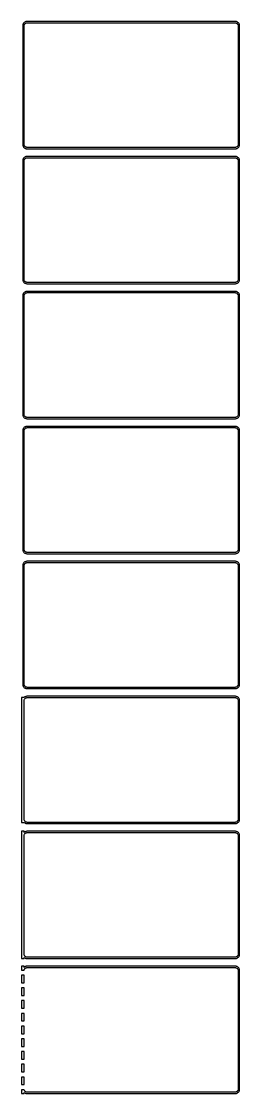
# Model space of a CAD drawing. Header units: metres. Extents: x -129 to 128, y 2310 to 4686.
# Drawn here: x -129 to 128, y 3423 to 4686 of the extents above; entities that cross this region are included whole.
import ezdxf

# ---------------------------------------------------------------- set-up
doc = ezdxf.new("R2010")
doc.units = ezdxf.units.M

msp = doc.modelspace()

# ---------------------------------------------------------------- linework, layer by layer
for p, q in [((-124.045, 4685.76), (-124.629, 4685.52)), ((-123.437, 4685.91), (-124.045, 4685.76)), ((-122.814, 4685.99), (-123.437, 4685.91)), ((122.814, 4685.99), (-122.814, 4685.99)), ((123.437, 4685.91), (122.814, 4685.99)), ((124.045, 4685.76), (123.437, 4685.91)), ((124.629, 4685.52), (124.045, 4685.76)), ((-127.461, 4681.63), (-127.5, 4681)), ((-127.5, 4681), (-127.5, 4541)), ((-127.343, 4682.24), (-127.461, 4681.63)), ((-127.149, 4682.84), (-127.343, 4682.24)), ((-126.882, 4683.41), (-127.149, 4682.84)), ((-126.545, 4683.94), (-126.882, 4683.41)), ((-126.145, 4684.42), (-126.545, 4683.94)), ((-125.687, 4684.85), (-126.145, 4684.42)), ((-126, 4680.5), (-125.968, 4681)), ((-126, 4541.5), (-126, 4680.5)), ((-125.968, 4681), (-125.874, 4681.49)), ((-125.874, 4681.49), (-125.719, 4681.97)), ((-125.719, 4681.97), (-125.505, 4682.43)), ((-125.179, 4685.22), (-125.687, 4684.85)), ((-125.505, 4682.43), (-125.236, 4682.85)), ((-125.236, 4682.85), (-124.916, 4683.24)), ((-124.629, 4685.52), (-125.179, 4685.22)), ((-124.916, 4683.24), (-124.55, 4683.58)), ((-124.55, 4683.58), (-124.143, 4683.88)), ((-124.143, 4683.88), (-123.703, 4684.12)), ((-123.703, 4684.12), (-123.236, 4684.3)), ((-123.236, 4684.3), (-122.75, 4684.43)), ((-122.75, 4684.43), (-122.251, 4684.49)), ((-122.251, 4684.49), (122.251, 4684.49)), ((122.251, 4684.49), (122.75, 4684.43)), ((122.75, 4684.43), (123.236, 4684.3)), ((123.236, 4684.3), (123.703, 4684.12)), ((123.703, 4684.12), (124.143, 4683.88)), ((124.143, 4683.88), (124.55, 4683.58)), ((124.55, 4683.58), (124.916, 4683.24)), ((125.179, 4685.22), (124.629, 4685.52)), ((124.916, 4683.24), (125.236, 4682.85)), ((125.687, 4684.85), (125.179, 4685.22)), ((125.236, 4682.85), (125.505, 4682.43)), ((125.505, 4682.43), (125.719, 4681.97)), ((126.145, 4684.42), (125.687, 4684.85)), ((125.719, 4681.97), (125.874, 4681.49)), ((125.874, 4681.49), (125.968, 4681)), ((125.968, 4681), (126, 4680.5)), ((126, 4680.5), (126, 4541.5)), ((126.545, 4683.94), (126.145, 4684.42)), ((126.882, 4683.41), (126.545, 4683.94)), ((127.149, 4682.84), (126.882, 4683.41)), ((127.343, 4682.24), (127.149, 4682.84)), ((127.461, 4681.63), (127.343, 4682.24)), ((127.5, 4681), (127.461, 4681.63)), ((127.5, 4541), (127.5, 4681)), ((-127.5, 4541), (-127.461, 4540.37)), ((-127.461, 4540.37), (-127.343, 4539.76)), ((-127.343, 4539.76), (-127.149, 4539.16)), ((-127.149, 4539.16), (-126.882, 4538.59)), ((-126.882, 4538.59), (-126.545, 4538.06)), ((-126.545, 4538.06), (-126.145, 4537.58)), ((-126.145, 4537.58), (-125.687, 4537.15)), ((-125.968, 4541), (-126, 4541.5)), ((-125.874, 4540.51), (-125.968, 4541)), ((-125.719, 4540.03), (-125.874, 4540.51)), ((-125.505, 4539.57), (-125.719, 4540.03)), ((-125.687, 4537.15), (-125.179, 4536.78)), ((-125.236, 4539.15), (-125.505, 4539.57)), ((-124.916, 4538.76), (-125.236, 4539.15)), ((-125.179, 4536.78), (-124.629, 4536.48)), ((-124.55, 4538.42), (-124.916, 4538.76)), ((-124.629, 4536.48), (-124.045, 4536.24)), ((-124.143, 4538.12), (-124.55, 4538.42)), ((-123.703, 4537.88), (-124.143, 4538.12)), ((-124.045, 4536.24), (-123.437, 4536.09)), ((-123.236, 4537.7), (-123.703, 4537.88)), ((-123.437, 4536.09), (-122.814, 4536.01)), ((-122.75, 4537.57), (-123.236, 4537.7)), ((-122.814, 4536.01), (122.814, 4536.01)), ((-122.251, 4537.51), (-122.75, 4537.57)), ((122.251, 4537.51), (-122.251, 4537.51)), ((122.75, 4537.57), (122.251, 4537.51)), ((123.236, 4537.7), (122.75, 4537.57)), ((122.814, 4536.01), (123.437, 4536.09)), ((123.703, 4537.88), (123.236, 4537.7)), ((123.437, 4536.09), (124.045, 4536.24)), ((124.143, 4538.12), (123.703, 4537.88)), ((124.045, 4536.24), (124.629, 4536.48)), ((124.55, 4538.42), (124.143, 4538.12)), ((124.916, 4538.76), (124.55, 4538.42)), ((124.629, 4536.48), (125.179, 4536.78)), ((125.236, 4539.15), (124.916, 4538.76)), ((125.179, 4536.78), (125.687, 4537.15)), ((125.505, 4539.57), (125.236, 4539.15)), ((125.719, 4540.03), (125.505, 4539.57)), ((125.687, 4537.15), (126.145, 4537.58)), ((125.874, 4540.51), (125.719, 4540.03)), ((125.968, 4541), (125.874, 4540.51)), ((126, 4541.5), (125.968, 4541)), ((126.145, 4537.58), (126.545, 4538.06)), ((126.545, 4538.06), (126.882, 4538.59)), ((126.882, 4538.59), (127.149, 4539.16)), ((127.149, 4539.16), (127.343, 4539.76)), ((127.343, 4539.76), (127.461, 4540.37)), ((127.461, 4540.37), (127.5, 4541)), ((-127.461, 4522.63), (-127.5, 4522)), ((-127.5, 4522), (-127.5, 4382)), ((-127.343, 4523.24), (-127.461, 4522.63)), ((-127.149, 4523.84), (-127.343, 4523.24)), ((-126.882, 4524.41), (-127.149, 4523.84)), ((-126.545, 4524.94), (-126.882, 4524.41)), ((-126.145, 4525.42), (-126.545, 4524.94)), ((-125.687, 4525.85), (-126.145, 4525.42)), ((-126, 4521.5), (-125.968, 4522)), ((-126, 4382.5), (-126, 4521.5)), ((-125.968, 4522), (-125.874, 4522.49)), ((-125.874, 4522.49), (-125.719, 4522.97)), ((-125.719, 4522.97), (-125.505, 4523.43)), ((-125.179, 4526.22), (-125.687, 4525.85)), ((-125.505, 4523.43), (-125.236, 4523.85)), ((-125.236, 4523.85), (-124.916, 4524.24)), ((-124.629, 4526.52), (-125.179, 4526.22)), ((-124.916, 4524.24), (-124.55, 4524.58)), ((-124.045, 4526.76), (-124.629, 4526.52)), ((-124.55, 4524.58), (-124.143, 4524.88)), ((-124.143, 4524.88), (-123.703, 4525.12)), ((-123.437, 4526.91), (-124.045, 4526.76)), ((-123.703, 4525.12), (-123.236, 4525.3)), ((-122.814, 4526.99), (-123.437, 4526.91)), ((-123.236, 4525.3), (-122.75, 4525.43)), ((122.814, 4526.99), (-122.814, 4526.99)), ((-122.75, 4525.43), (-122.251, 4525.49)), ((-122.251, 4525.49), (122.251, 4525.49)), ((122.251, 4525.49), (122.75, 4525.43)), ((122.75, 4525.43), (123.236, 4525.3)), ((123.437, 4526.91), (122.814, 4526.99)), ((123.236, 4525.3), (123.703, 4525.12)), ((124.045, 4526.76), (123.437, 4526.91)), ((123.703, 4525.12), (124.143, 4524.88)), ((124.629, 4526.52), (124.045, 4526.76)), ((124.143, 4524.88), (124.55, 4524.58)), ((124.55, 4524.58), (124.916, 4524.24)), ((125.179, 4526.22), (124.629, 4526.52)), ((124.916, 4524.24), (125.236, 4523.85)), ((125.687, 4525.85), (125.179, 4526.22)), ((125.236, 4523.85), (125.505, 4523.43)), ((125.505, 4523.43), (125.719, 4522.97)), ((126.145, 4525.42), (125.687, 4525.85)), ((125.719, 4522.97), (125.874, 4522.49)), ((125.874, 4522.49), (125.968, 4522)), ((125.968, 4522), (126, 4521.5)), ((126, 4521.5), (126, 4382.5)), ((126.545, 4524.94), (126.145, 4525.42)), ((126.882, 4524.41), (126.545, 4524.94)), ((127.149, 4523.84), (126.882, 4524.41)), ((127.343, 4523.24), (127.149, 4523.84)), ((127.461, 4522.63), (127.343, 4523.24)), ((127.5, 4522), (127.461, 4522.63)), ((127.5, 4382), (127.5, 4522)), ((-127.5, 4382), (-127.461, 4381.37)), ((-127.461, 4381.37), (-127.343, 4380.76)), ((-127.343, 4380.76), (-127.149, 4380.16)), ((-127.149, 4380.16), (-126.882, 4379.59)), ((-126.882, 4379.59), (-126.545, 4379.06)), ((-126.545, 4379.06), (-126.145, 4378.58)), ((-126.145, 4378.58), (-125.687, 4378.15)), ((-125.968, 4382), (-126, 4382.5)), ((-125.874, 4381.51), (-125.968, 4382)), ((-125.719, 4381.03), (-125.874, 4381.51)), ((-125.505, 4380.57), (-125.719, 4381.03)), ((-125.687, 4378.15), (-125.179, 4377.78)), ((-125.236, 4380.15), (-125.505, 4380.57)), ((-124.916, 4379.76), (-125.236, 4380.15)), ((-125.179, 4377.78), (-124.629, 4377.48)), ((-124.55, 4379.42), (-124.916, 4379.76)), ((-124.629, 4377.48), (-124.045, 4377.24)), ((-124.143, 4379.12), (-124.55, 4379.42)), ((-123.703, 4378.88), (-124.143, 4379.12)), ((-124.045, 4377.24), (-123.437, 4377.09)), ((-123.236, 4378.7), (-123.703, 4378.88)), ((-123.437, 4377.09), (-122.814, 4377.01)), ((-122.75, 4378.57), (-123.236, 4378.7)), ((-122.814, 4377.01), (122.814, 4377.01)), ((-122.251, 4378.51), (-122.75, 4378.57)), ((122.251, 4378.51), (-122.251, 4378.51)), ((122.75, 4378.57), (122.251, 4378.51)), ((123.236, 4378.7), (122.75, 4378.57)), ((122.814, 4377.01), (123.437, 4377.09)), ((123.703, 4378.88), (123.236, 4378.7)), ((123.437, 4377.09), (124.045, 4377.24)), ((124.143, 4379.12), (123.703, 4378.88)), ((124.045, 4377.24), (124.629, 4377.48)), ((124.55, 4379.42), (124.143, 4379.12)), ((124.916, 4379.76), (124.55, 4379.42)), ((124.629, 4377.48), (125.179, 4377.78)), ((125.236, 4380.15), (124.916, 4379.76)), ((125.179, 4377.78), (125.687, 4378.15)), ((125.505, 4380.57), (125.236, 4380.15)), ((125.719, 4381.03), (125.505, 4380.57)), ((125.687, 4378.15), (126.145, 4378.58)), ((125.874, 4381.51), (125.719, 4381.03)), ((125.968, 4382), (125.874, 4381.51)), ((126, 4382.5), (125.968, 4382)), ((126.145, 4378.58), (126.545, 4379.06)), ((126.545, 4379.06), (126.882, 4379.59)), ((126.882, 4379.59), (127.149, 4380.16)), ((127.149, 4380.16), (127.343, 4380.76)), ((127.343, 4380.76), (127.461, 4381.37)), ((127.461, 4381.37), (127.5, 4382)), ((-127.461, 4363.63), (-127.5, 4363)), ((-127.5, 4363), (-127.5, 4223)), ((-127.343, 4364.24), (-127.461, 4363.63)), ((-127.149, 4364.84), (-127.343, 4364.24)), ((-126.882, 4365.41), (-127.149, 4364.84)), ((-126.545, 4365.94), (-126.882, 4365.41)), ((-126.145, 4366.42), (-126.545, 4365.94)), ((-125.687, 4366.85), (-126.145, 4366.42)), ((-126, 4362.5), (-125.968, 4363)), ((-126, 4223.5), (-126, 4362.5)), ((-125.968, 4363), (-125.874, 4363.49)), ((-125.874, 4363.49), (-125.719, 4363.97)), ((-125.719, 4363.97), (-125.505, 4364.43)), ((-125.179, 4367.22), (-125.687, 4366.85)), ((-125.505, 4364.43), (-125.236, 4364.85)), ((-125.236, 4364.85), (-124.916, 4365.24)), ((-124.629, 4367.52), (-125.179, 4367.22)), ((-124.916, 4365.24), (-124.55, 4365.58)), ((-124.045, 4367.76), (-124.629, 4367.52)), ((-124.55, 4365.58), (-124.143, 4365.88)), ((-124.143, 4365.88), (-123.703, 4366.12)), ((-123.437, 4367.91), (-124.045, 4367.76)), ((-123.703, 4366.12), (-123.236, 4366.3)), ((-122.814, 4367.99), (-123.437, 4367.91)), ((-123.236, 4366.3), (-122.75, 4366.43)), ((122.814, 4367.99), (-122.814, 4367.99)), ((-122.75, 4366.43), (-122.251, 4366.49)), ((-122.251, 4366.49), (122.251, 4366.49)), ((122.251, 4366.49), (122.75, 4366.43)), ((122.75, 4366.43), (123.236, 4366.3)), ((123.437, 4367.91), (122.814, 4367.99)), ((123.236, 4366.3), (123.703, 4366.12)), ((124.045, 4367.76), (123.437, 4367.91)), ((123.703, 4366.12), (124.143, 4365.88)), ((124.629, 4367.52), (124.045, 4367.76)), ((124.143, 4365.88), (124.55, 4365.58)), ((124.55, 4365.58), (124.916, 4365.24)), ((125.179, 4367.22), (124.629, 4367.52)), ((124.916, 4365.24), (125.236, 4364.85)), ((125.687, 4366.85), (125.179, 4367.22)), ((125.236, 4364.85), (125.505, 4364.43)), ((125.505, 4364.43), (125.719, 4363.97)), ((126.145, 4366.42), (125.687, 4366.85)), ((125.719, 4363.97), (125.874, 4363.49)), ((125.874, 4363.49), (125.968, 4363)), ((125.968, 4363), (126, 4362.5)), ((126, 4362.5), (126, 4223.5)), ((126.545, 4365.94), (126.145, 4366.42)), ((126.882, 4365.41), (126.545, 4365.94)), ((127.149, 4364.84), (126.882, 4365.41)), ((127.343, 4364.24), (127.149, 4364.84)), ((127.461, 4363.63), (127.343, 4364.24)), ((127.5, 4363), (127.461, 4363.63)), ((127.5, 4223), (127.5, 4363)), ((-127.5, 4223), (-127.461, 4222.37)), ((-127.461, 4222.37), (-127.343, 4221.76)), ((-127.343, 4221.76), (-127.149, 4221.16)), ((-127.149, 4221.16), (-126.882, 4220.59)), ((-126.882, 4220.59), (-126.545, 4220.06)), ((-126.545, 4220.06), (-126.145, 4219.58)), ((-126.145, 4219.58), (-125.687, 4219.15)), ((-125.968, 4223), (-126, 4223.5)), ((-125.874, 4222.51), (-125.968, 4223)), ((-125.719, 4222.03), (-125.874, 4222.51)), ((-125.505, 4221.57), (-125.719, 4222.03)), ((-125.687, 4219.15), (-125.179, 4218.78)), ((-125.236, 4221.15), (-125.505, 4221.57)), ((-124.916, 4220.76), (-125.236, 4221.15)), ((-125.179, 4218.78), (-124.629, 4218.48)), ((-124.55, 4220.42), (-124.916, 4220.76)), ((-124.629, 4218.48), (-124.045, 4218.24)), ((-124.143, 4220.12), (-124.55, 4220.42)), ((-123.703, 4219.88), (-124.143, 4220.12)), ((-123.236, 4219.7), (-123.703, 4219.88)), ((-122.75, 4219.57), (-123.236, 4219.7)), ((-122.251, 4219.51), (-122.75, 4219.57)), ((122.251, 4219.51), (-122.251, 4219.51)), ((122.75, 4219.57), (122.251, 4219.51)), ((123.236, 4219.7), (122.75, 4219.57)), ((123.703, 4219.88), (123.236, 4219.7)), ((124.143, 4220.12), (123.703, 4219.88)), ((124.045, 4218.24), (124.629, 4218.48)), ((124.55, 4220.42), (124.143, 4220.12)), ((124.916, 4220.76), (124.55, 4220.42)), ((124.629, 4218.48), (125.179, 4218.78)), ((125.236, 4221.15), (124.916, 4220.76)), ((125.179, 4218.78), (125.687, 4219.15)), ((125.505, 4221.57), (125.236, 4221.15)), ((125.719, 4222.03), (125.505, 4221.57)), ((125.687, 4219.15), (126.145, 4219.58)), ((125.874, 4222.51), (125.719, 4222.03)), ((125.968, 4223), (125.874, 4222.51)), ((126, 4223.5), (125.968, 4223)), ((126.145, 4219.58), (126.545, 4220.06)), ((126.545, 4220.06), (126.882, 4220.59)), ((126.882, 4220.59), (127.149, 4221.16)), ((127.149, 4221.16), (127.343, 4221.76)), ((127.343, 4221.76), (127.461, 4222.37)), ((127.461, 4222.37), (127.5, 4223)), ((-127.149, 4205.84), (-127.343, 4205.24)), ((-126.882, 4206.41), (-127.149, 4205.84)), ((-126.545, 4206.94), (-126.882, 4206.41)), ((-126.145, 4207.42), (-126.545, 4206.94)), ((-125.687, 4207.85), (-126.145, 4207.42)), ((-125.179, 4208.22), (-125.687, 4207.85)), ((-125.505, 4205.43), (-125.236, 4205.85)), ((-125.236, 4205.85), (-124.916, 4206.24)), ((-124.629, 4208.52), (-125.179, 4208.22)), ((-124.916, 4206.24), (-124.55, 4206.58)), ((-124.045, 4208.76), (-124.629, 4208.52)), ((-124.55, 4206.58), (-124.143, 4206.88)), ((-124.143, 4206.88), (-123.703, 4207.12)), ((-124.045, 4218.24), (-123.437, 4218.09)), ((-123.437, 4208.91), (-124.045, 4208.76)), ((-123.703, 4207.12), (-123.236, 4207.3)), ((-123.437, 4218.09), (-122.814, 4218.01)), ((-122.814, 4208.99), (-123.437, 4208.91)), ((-123.236, 4207.3), (-122.75, 4207.43)), ((-122.814, 4218.01), (122.814, 4218.01)), ((122.814, 4208.99), (-122.814, 4208.99)), ((-122.75, 4207.43), (-122.251, 4207.49)), ((-122.251, 4207.49), (122.251, 4207.49)), ((122.251, 4207.49), (122.75, 4207.43)), ((122.75, 4207.43), (123.236, 4207.3)), ((122.814, 4218.01), (123.437, 4218.09)), ((123.437, 4208.91), (122.814, 4208.99)), ((123.236, 4207.3), (123.703, 4207.12)), ((123.437, 4218.09), (124.045, 4218.24)), ((124.045, 4208.76), (123.437, 4208.91)), ((123.703, 4207.12), (124.143, 4206.88)), ((124.629, 4208.52), (124.045, 4208.76)), ((124.143, 4206.88), (124.55, 4206.58)), ((124.55, 4206.58), (124.916, 4206.24)), ((125.179, 4208.22), (124.629, 4208.52)), ((124.916, 4206.24), (125.236, 4205.85)), ((125.687, 4207.85), (125.179, 4208.22)), ((125.236, 4205.85), (125.505, 4205.43)), ((126.145, 4207.42), (125.687, 4207.85)), ((126.545, 4206.94), (126.145, 4207.42)), ((126.882, 4206.41), (126.545, 4206.94)), ((127.149, 4205.84), (126.882, 4206.41)), ((127.343, 4205.24), (127.149, 4205.84)), ((-127.461, 4204.63), (-127.5, 4204)), ((-127.5, 4204), (-127.5, 4064)), ((-127.343, 4205.24), (-127.461, 4204.63)), ((-126, 4203.5), (-125.968, 4204)), ((-126, 4064.5), (-126, 4203.5)), ((-125.968, 4204), (-125.874, 4204.49)), ((-125.874, 4204.49), (-125.719, 4204.97)), ((-125.719, 4204.97), (-125.505, 4205.43)), ((125.505, 4205.43), (125.719, 4204.97)), ((125.719, 4204.97), (125.874, 4204.49)), ((125.874, 4204.49), (125.968, 4204)), ((125.968, 4204), (126, 4203.5)), ((126, 4203.5), (126, 4064.5)), ((127.461, 4204.63), (127.343, 4205.24)), ((127.5, 4204), (127.461, 4204.63)), ((127.5, 4064), (127.5, 4204)), ((-127.5, 4064), (-127.461, 4063.37)), ((-127.461, 4063.37), (-127.343, 4062.76)), ((-127.343, 4062.76), (-127.149, 4062.16)), ((-127.149, 4062.16), (-126.882, 4061.59)), ((-126.882, 4061.59), (-126.545, 4061.06)), ((-126.545, 4061.06), (-126.145, 4060.58)), ((-126.145, 4060.58), (-125.687, 4060.15)), ((-125.968, 4064), (-126, 4064.5)), ((-125.874, 4063.51), (-125.968, 4064)), ((-125.719, 4063.03), (-125.874, 4063.51)), ((-125.505, 4062.57), (-125.719, 4063.03)), ((-125.687, 4060.15), (-125.179, 4059.78)), ((-125.236, 4062.15), (-125.505, 4062.57)), ((-124.916, 4061.76), (-125.236, 4062.15)), ((-125.179, 4059.78), (-124.629, 4059.48)), ((-124.55, 4061.42), (-124.916, 4061.76)), ((-124.629, 4059.48), (-124.045, 4059.24)), ((-124.143, 4061.12), (-124.55, 4061.42)), ((-123.703, 4060.88), (-124.143, 4061.12)), ((-124.045, 4059.24), (-123.437, 4059.09)), ((-123.236, 4060.7), (-123.703, 4060.88)), ((-123.437, 4059.09), (-122.814, 4059.01)), ((-122.75, 4060.57), (-123.236, 4060.7)), ((-122.814, 4059.01), (122.814, 4059.01)), ((-122.251, 4060.51), (-122.75, 4060.57)), ((122.251, 4060.51), (-122.251, 4060.51)), ((122.75, 4060.57), (122.251, 4060.51)), ((123.236, 4060.7), (122.75, 4060.57)), ((122.814, 4059.01), (123.437, 4059.09)), ((123.703, 4060.88), (123.236, 4060.7)), ((123.437, 4059.09), (124.045, 4059.24)), ((124.143, 4061.12), (123.703, 4060.88)), ((124.045, 4059.24), (124.629, 4059.48)), ((124.55, 4061.42), (124.143, 4061.12)), ((124.916, 4061.76), (124.55, 4061.42)), ((124.629, 4059.48), (125.179, 4059.78)), ((125.236, 4062.15), (124.916, 4061.76)), ((125.179, 4059.78), (125.687, 4060.15)), ((125.505, 4062.57), (125.236, 4062.15)), ((125.719, 4063.03), (125.505, 4062.57)), ((125.687, 4060.15), (126.145, 4060.58)), ((125.874, 4063.51), (125.719, 4063.03)), ((125.968, 4064), (125.874, 4063.51)), ((126, 4064.5), (125.968, 4064)), ((126.145, 4060.58), (126.545, 4061.06)), ((126.545, 4061.06), (126.882, 4061.59)), ((126.882, 4061.59), (127.149, 4062.16)), ((127.149, 4062.16), (127.343, 4062.76)), ((127.343, 4062.76), (127.461, 4063.37)), ((127.461, 4063.37), (127.5, 4064)), ((-127.461, 4045.63), (-127.5, 4045)), ((-127.5, 4045), (-127.5, 3905)), ((-127.343, 4046.24), (-127.461, 4045.63)), ((-127.149, 4046.84), (-127.343, 4046.24)), ((-126.882, 4047.41), (-127.149, 4046.84)), ((-126.545, 4047.94), (-126.882, 4047.41)), ((-126.145, 4048.42), (-126.545, 4047.94)), ((-125.687, 4048.85), (-126.145, 4048.42)), ((-126, 4044.5), (-125.968, 4045)), ((-126, 3905.5), (-126, 4044.5)), ((-125.968, 4045), (-125.874, 4045.49)), ((-125.874, 4045.49), (-125.719, 4045.97)), ((-125.719, 4045.97), (-125.505, 4046.43)), ((-125.179, 4049.22), (-125.687, 4048.85)), ((-125.505, 4046.43), (-125.236, 4046.85)), ((-125.236, 4046.85), (-124.916, 4047.24)), ((-124.629, 4049.52), (-125.179, 4049.22)), ((-124.916, 4047.24), (-124.55, 4047.58)), ((-124.045, 4049.76), (-124.629, 4049.52)), ((-124.55, 4047.58), (-124.143, 4047.88)), ((-124.143, 4047.88), (-123.703, 4048.12)), ((-123.437, 4049.91), (-124.045, 4049.76)), ((-123.703, 4048.12), (-123.236, 4048.3)), ((-122.814, 4049.99), (-123.437, 4049.91)), ((-123.236, 4048.3), (-122.75, 4048.43)), ((122.814, 4049.99), (-122.814, 4049.99)), ((-122.75, 4048.43), (-122.251, 4048.49)), ((-122.251, 4048.49), (122.251, 4048.49)), ((122.251, 4048.49), (122.75, 4048.43)), ((122.75, 4048.43), (123.236, 4048.3)), ((123.437, 4049.91), (122.814, 4049.99)), ((123.236, 4048.3), (123.703, 4048.12)), ((124.045, 4049.76), (123.437, 4049.91)), ((123.703, 4048.12), (124.143, 4047.88)), ((124.629, 4049.52), (124.045, 4049.76)), ((124.143, 4047.88), (124.55, 4047.58)), ((124.55, 4047.58), (124.916, 4047.24)), ((125.179, 4049.22), (124.629, 4049.52)), ((124.916, 4047.24), (125.236, 4046.85)), ((125.687, 4048.85), (125.179, 4049.22)), ((125.236, 4046.85), (125.505, 4046.43)), ((125.505, 4046.43), (125.719, 4045.97)), ((126.145, 4048.42), (125.687, 4048.85)), ((125.719, 4045.97), (125.874, 4045.49)), ((125.874, 4045.49), (125.968, 4045)), ((125.968, 4045), (126, 4044.5)), ((126, 4044.5), (126, 3905.5)), ((126.545, 4047.94), (126.145, 4048.42)), ((126.882, 4047.41), (126.545, 4047.94)), ((127.149, 4046.84), (126.882, 4047.41)), ((127.343, 4046.24), (127.149, 4046.84)), ((127.461, 4045.63), (127.343, 4046.24)), ((127.5, 4045), (127.461, 4045.63)), ((127.5, 3905), (127.5, 4045)), ((-127.5, 3905), (-127.461, 3904.37)), ((-127.461, 3904.37), (-127.343, 3903.76)), ((-127.343, 3903.76), (-127.149, 3903.16)), ((-127.149, 3903.16), (-126.882, 3902.59)), ((-125.968, 3905), (-126, 3905.5)), ((-125.874, 3904.51), (-125.968, 3905)), ((-125.719, 3904.03), (-125.874, 3904.51)), ((-125.505, 3903.57), (-125.719, 3904.03)), ((-125.236, 3903.15), (-125.505, 3903.57)), ((-124.916, 3902.76), (-125.236, 3903.15)), ((-124.55, 3902.42), (-124.916, 3902.76)), ((124.916, 3902.76), (124.55, 3902.42)), ((125.236, 3903.15), (124.916, 3902.76)), ((125.505, 3903.57), (125.236, 3903.15)), ((125.719, 3904.03), (125.505, 3903.57)), ((125.874, 3904.51), (125.719, 3904.03)), ((125.968, 3905), (125.874, 3904.51)), ((126, 3905.5), (125.968, 3905)), ((126.882, 3902.59), (127.149, 3903.16)), ((127.149, 3903.16), (127.343, 3903.76)), ((127.343, 3903.76), (127.461, 3904.37)), ((127.461, 3904.37), (127.5, 3905)), ((-126.882, 3902.59), (-126.545, 3902.06)), ((-126.545, 3902.06), (-126.145, 3901.58)), ((-126.145, 3901.58), (-125.687, 3901.15)), ((-125.687, 3901.15), (-125.179, 3900.78)), ((-125.179, 3890.22), (-125.687, 3889.85)), ((-125.179, 3900.78), (-124.629, 3900.48)), ((-124.629, 3890.52), (-125.179, 3890.22)), ((-124.629, 3900.48), (-124.045, 3900.24)), ((-124.045, 3890.76), (-124.629, 3890.52)), ((-124.143, 3902.12), (-124.55, 3902.42)), ((-123.703, 3901.88), (-124.143, 3902.12)), ((-124.045, 3900.24), (-123.437, 3900.09)), ((-123.437, 3890.91), (-124.045, 3890.76)), ((-123.236, 3901.7), (-123.703, 3901.88)), ((-123.437, 3900.09), (-122.814, 3900.01)), ((-122.814, 3890.99), (-123.437, 3890.91)), ((-122.75, 3901.57), (-123.236, 3901.7)), ((-122.814, 3900.01), (122.814, 3900.01)), ((122.814, 3890.99), (-122.814, 3890.99)), ((-122.251, 3901.51), (-122.75, 3901.57)), ((122.251, 3901.51), (-122.251, 3901.51)), ((122.75, 3901.57), (122.251, 3901.51)), ((123.236, 3901.7), (122.75, 3901.57)), ((122.814, 3900.01), (123.437, 3900.09)), ((123.437, 3890.91), (122.814, 3890.99)), ((123.703, 3901.88), (123.236, 3901.7)), ((123.437, 3900.09), (124.045, 3900.24)), ((124.045, 3890.76), (123.437, 3890.91)), ((124.143, 3902.12), (123.703, 3901.88)), ((124.045, 3900.24), (124.629, 3900.48)), ((124.629, 3890.52), (124.045, 3890.76)), ((124.55, 3902.42), (124.143, 3902.12)), ((124.629, 3900.48), (125.179, 3900.78)), ((125.179, 3890.22), (124.629, 3890.52)), ((125.179, 3900.78), (125.687, 3901.15)), ((125.687, 3889.85), (125.179, 3890.22)), ((125.687, 3901.15), (126.145, 3901.58)), ((126.145, 3901.58), (126.545, 3902.06)), ((126.545, 3902.06), (126.882, 3902.59)), ((-126, 3889.56), (-129, 3889.56)), ((-129, 3889.56), (-129, 3742.44)), ((-125.687, 3889.85), (-126, 3889.56)), ((-126, 3885.5), (-125.968, 3886)), ((-126, 3746.5), (-126, 3885.5)), ((-125.968, 3886), (-125.874, 3886.49)), ((-125.874, 3886.49), (-125.719, 3886.97)), ((-125.719, 3886.97), (-125.505, 3887.43)), ((-125.505, 3887.43), (-125.236, 3887.85)), ((-125.236, 3887.85), (-124.916, 3888.24)), ((-124.916, 3888.24), (-124.55, 3888.58)), ((-124.55, 3888.58), (-124.143, 3888.88)), ((-124.143, 3888.88), (-123.703, 3889.12)), ((-123.703, 3889.12), (-123.236, 3889.3)), ((-123.236, 3889.3), (-122.75, 3889.43)), ((-122.75, 3889.43), (-122.251, 3889.49)), ((-122.251, 3889.49), (122.251, 3889.49)), ((122.251, 3889.49), (122.75, 3889.43)), ((122.75, 3889.43), (123.236, 3889.3)), ((123.236, 3889.3), (123.703, 3889.12)), ((123.703, 3889.12), (124.143, 3888.88)), ((124.143, 3888.88), (124.55, 3888.58)), ((124.55, 3888.58), (124.916, 3888.24)), ((124.916, 3888.24), (125.236, 3887.85)), ((125.236, 3887.85), (125.505, 3887.43)), ((125.505, 3887.43), (125.719, 3886.97)), ((126.145, 3889.42), (125.687, 3889.85)), ((125.719, 3886.97), (125.874, 3886.49)), ((125.874, 3886.49), (125.968, 3886)), ((125.968, 3886), (126, 3885.5)), ((126, 3885.5), (126, 3746.5)), ((126.545, 3888.94), (126.145, 3889.42)), ((126.882, 3888.41), (126.545, 3888.94)), ((127.149, 3887.84), (126.882, 3888.41)), ((127.343, 3887.24), (127.149, 3887.84)), ((127.461, 3886.63), (127.343, 3887.24)), ((127.5, 3886), (127.461, 3886.63)), ((127.5, 3746), (127.5, 3886)), ((-129, 3742.44), (-126, 3742.44)), ((-125.968, 3746), (-126, 3746.5)), ((-126, 3742.44), (-125.687, 3742.15)), ((-125.874, 3745.51), (-125.968, 3746)), ((-125.719, 3745.03), (-125.874, 3745.51)), ((-125.505, 3744.57), (-125.719, 3745.03)), ((-125.687, 3742.15), (-125.179, 3741.78)), ((-125.236, 3744.15), (-125.505, 3744.57)), ((-124.916, 3743.76), (-125.236, 3744.15)), ((-125.179, 3741.78), (-124.629, 3741.48)), ((-124.55, 3743.42), (-124.916, 3743.76)), ((-124.629, 3741.48), (-124.045, 3741.24)), ((-124.143, 3743.12), (-124.55, 3743.42)), ((-123.703, 3742.88), (-124.143, 3743.12)), ((-124.045, 3741.24), (-123.437, 3741.09)), ((-123.236, 3742.7), (-123.703, 3742.88)), ((-123.437, 3741.09), (-122.814, 3741.01)), ((-122.75, 3742.57), (-123.236, 3742.7)), ((-122.814, 3741.01), (122.814, 3741.01)), ((-122.251, 3742.51), (-122.75, 3742.57)), ((122.251, 3742.51), (-122.251, 3742.51)), ((122.75, 3742.57), (122.251, 3742.51)), ((123.236, 3742.7), (122.75, 3742.57)), ((122.814, 3741.01), (123.437, 3741.09)), ((123.703, 3742.88), (123.236, 3742.7)), ((123.437, 3741.09), (124.045, 3741.24)), ((124.143, 3743.12), (123.703, 3742.88)), ((124.045, 3741.24), (124.629, 3741.48)), ((124.55, 3743.42), (124.143, 3743.12)), ((124.916, 3743.76), (124.55, 3743.42)), ((124.629, 3741.48), (125.179, 3741.78)), ((125.236, 3744.15), (124.916, 3743.76)), ((125.179, 3741.78), (125.687, 3742.15)), ((125.505, 3744.57), (125.236, 3744.15)), ((125.719, 3745.03), (125.505, 3744.57)), ((125.687, 3742.15), (126.145, 3742.58)), ((125.874, 3745.51), (125.719, 3745.03)), ((125.968, 3746), (125.874, 3745.51)), ((126, 3746.5), (125.968, 3746)), ((126.145, 3742.58), (126.545, 3743.06)), ((126.545, 3743.06), (126.882, 3743.59)), ((126.882, 3743.59), (127.149, 3744.16)), ((127.149, 3744.16), (127.343, 3744.76)), ((127.343, 3744.76), (127.461, 3745.37)), ((127.461, 3745.37), (127.5, 3746)), ((-126, 3731.97), (-129, 3731.97)), ((-129, 3731.97), (-129, 3582.03)), ((-126, 3730.56), (-126, 3731.97)), ((-125.687, 3730.85), (-126, 3730.56)), ((-126, 3726.5), (-125.968, 3727)), ((-126, 3587.5), (-126, 3726.5)), ((-125.968, 3727), (-125.874, 3727.49)), ((-125.874, 3727.49), (-125.719, 3727.97)), ((-125.719, 3727.97), (-125.505, 3728.43)), ((-125.179, 3731.22), (-125.687, 3730.85)), ((-125.505, 3728.43), (-125.236, 3728.85)), ((-125.236, 3728.85), (-124.916, 3729.24)), ((-124.629, 3731.52), (-125.179, 3731.22)), ((-124.916, 3729.24), (-124.55, 3729.58)), ((-124.045, 3731.76), (-124.629, 3731.52)), ((-124.55, 3729.58), (-124.143, 3729.88)), ((-124.143, 3729.88), (-123.703, 3730.12)), ((-123.437, 3731.91), (-124.045, 3731.76)), ((-123.703, 3730.12), (-123.236, 3730.3)), ((-122.814, 3731.99), (-123.437, 3731.91)), ((-123.236, 3730.3), (-122.75, 3730.43)), ((122.814, 3731.99), (-122.814, 3731.99)), ((-122.75, 3730.43), (-122.251, 3730.49)), ((-122.251, 3730.49), (122.251, 3730.49)), ((122.251, 3730.49), (122.75, 3730.43)), ((122.75, 3730.43), (123.236, 3730.3)), ((123.437, 3731.91), (122.814, 3731.99)), ((123.236, 3730.3), (123.703, 3730.12)), ((124.045, 3731.76), (123.437, 3731.91)), ((123.703, 3730.12), (124.143, 3729.88)), ((124.629, 3731.52), (124.045, 3731.76)), ((124.143, 3729.88), (124.55, 3729.58)), ((124.55, 3729.58), (124.916, 3729.24)), ((125.179, 3731.22), (124.629, 3731.52)), ((124.916, 3729.24), (125.236, 3728.85)), ((125.687, 3730.85), (125.179, 3731.22)), ((125.236, 3728.85), (125.505, 3728.43)), ((125.505, 3728.43), (125.719, 3727.97)), ((126.145, 3730.42), (125.687, 3730.85)), ((125.719, 3727.97), (125.874, 3727.49)), ((125.874, 3727.49), (125.968, 3727)), ((125.968, 3727), (126, 3726.5)), ((126, 3726.5), (126, 3587.5)), ((126.545, 3729.94), (126.145, 3730.42)), ((126.882, 3729.41), (126.545, 3729.94)), ((127.149, 3728.84), (126.882, 3729.41)), ((127.343, 3728.24), (127.149, 3728.84)), ((127.461, 3727.63), (127.343, 3728.24)), ((127.5, 3727), (127.461, 3727.63)), ((127.5, 3587), (127.5, 3727)), ((-125.968, 3587), (-126, 3587.5)), ((-125.874, 3586.51), (-125.968, 3587)), ((125.968, 3587), (125.874, 3586.51)), ((126, 3587.5), (125.968, 3587)), ((127.461, 3586.37), (127.5, 3587)), ((-129, 3582.03), (-126, 3582.03)), ((-126, 3582.03), (-126, 3583.44)), ((-126, 3583.44), (-125.687, 3583.15)), ((-125.719, 3586.03), (-125.874, 3586.51)), ((-125.505, 3585.57), (-125.719, 3586.03)), ((-125.687, 3583.15), (-125.179, 3582.78)), ((-125.236, 3585.15), (-125.505, 3585.57)), ((-124.916, 3584.76), (-125.236, 3585.15)), ((-125.179, 3582.78), (-124.629, 3582.48)), ((-124.55, 3584.42), (-124.916, 3584.76)), ((-124.629, 3582.48), (-124.045, 3582.24)), ((-124.143, 3584.12), (-124.55, 3584.42)), ((-123.703, 3583.88), (-124.143, 3584.12)), ((-124.045, 3582.24), (-123.437, 3582.09)), ((-123.236, 3583.7), (-123.703, 3583.88)), ((-123.437, 3582.09), (-122.814, 3582.01)), ((-122.75, 3583.57), (-123.236, 3583.7)), ((-122.814, 3582.01), (122.814, 3582.01)), ((-122.251, 3583.51), (-122.75, 3583.57)), ((122.251, 3583.51), (-122.251, 3583.51)), ((122.75, 3583.57), (122.251, 3583.51)), ((123.236, 3583.7), (122.75, 3583.57)), ((122.814, 3582.01), (123.437, 3582.09)), ((123.703, 3583.88), (123.236, 3583.7)), ((123.437, 3582.09), (124.045, 3582.24)), ((124.143, 3584.12), (123.703, 3583.88)), ((124.045, 3582.24), (124.629, 3582.48)), ((124.55, 3584.42), (124.143, 3584.12)), ((124.916, 3584.76), (124.55, 3584.42)), ((124.629, 3582.48), (125.179, 3582.78)), ((125.236, 3585.15), (124.916, 3584.76)), ((125.179, 3582.78), (125.687, 3583.15)), ((125.505, 3585.57), (125.236, 3585.15)), ((125.719, 3586.03), (125.505, 3585.57)), ((125.687, 3583.15), (126.145, 3583.58)), ((125.874, 3586.51), (125.719, 3586.03)), ((126.145, 3583.58), (126.545, 3584.06)), ((126.545, 3584.06), (126.882, 3584.59)), ((126.882, 3584.59), (127.149, 3585.16)), ((127.149, 3585.16), (127.343, 3585.76)), ((127.343, 3585.76), (127.461, 3586.37)), ((-126, 3572.99), (-129, 3572.99)), ((-129, 3572.99), (-129, 3568.49)), ((-129, 3568.49), (-125.874, 3568.49)), ((-126, 3562.51), (-129, 3562.51)), ((-129, 3562.51), (-129, 3553.49)), ((-126, 3571.56), (-126, 3572.99)), ((-125.687, 3571.85), (-126, 3571.56)), ((-126, 3553.49), (-126, 3562.51)), ((-125.874, 3568.49), (-125.719, 3568.97)), ((-125.874, 3568.49), (-125.874, 3568.49)), ((-125.719, 3568.97), (-125.505, 3569.43)), ((-125.179, 3572.22), (-125.687, 3571.85)), ((-125.505, 3569.43), (-125.236, 3569.85)), ((-125.236, 3569.85), (-124.916, 3570.24)), ((-124.629, 3572.52), (-125.179, 3572.22)), ((-124.916, 3570.24), (-124.55, 3570.58)), ((-124.045, 3572.76), (-124.629, 3572.52)), ((-124.55, 3570.58), (-124.143, 3570.88)), ((-124.143, 3570.88), (-123.703, 3571.12)), ((-123.437, 3572.91), (-124.045, 3572.76)), ((-123.703, 3571.12), (-123.236, 3571.3)), ((-122.814, 3572.99), (-123.437, 3572.91)), ((-123.236, 3571.3), (-122.75, 3571.43)), ((122.814, 3572.99), (-122.814, 3572.99)), ((-122.75, 3571.43), (-122.251, 3571.49)), ((-122.251, 3571.49), (122.251, 3571.49)), ((122.251, 3571.49), (122.75, 3571.43)), ((122.75, 3571.43), (123.236, 3571.3)), ((123.437, 3572.91), (122.814, 3572.99)), ((123.236, 3571.3), (123.703, 3571.12)), ((124.045, 3572.76), (123.437, 3572.91)), ((123.703, 3571.12), (124.143, 3570.88)), ((124.629, 3572.52), (124.045, 3572.76)), ((124.143, 3570.88), (124.55, 3570.58)), ((124.55, 3570.58), (124.916, 3570.24)), ((125.179, 3572.22), (124.629, 3572.52)), ((124.916, 3570.24), (125.236, 3569.85)), ((125.687, 3571.85), (125.179, 3572.22)), ((125.236, 3569.85), (125.505, 3569.43)), ((125.505, 3569.43), (125.719, 3568.97)), ((126.145, 3571.42), (125.687, 3571.85)), ((125.719, 3568.97), (125.874, 3568.49)), ((125.874, 3568.49), (125.968, 3568)), ((125.968, 3568), (126, 3567.5)), ((126, 3567.5), (126, 3428.5)), ((126.545, 3570.94), (126.145, 3571.42)), ((126.882, 3570.41), (126.545, 3570.94)), ((127.149, 3569.84), (126.882, 3570.41)), ((127.343, 3569.24), (127.149, 3569.84)), ((127.461, 3568.63), (127.343, 3569.24)), ((127.5, 3568), (127.461, 3568.63)), ((127.5, 3428), (127.5, 3568)), ((-129, 3553.49), (-126, 3553.49)), ((-126, 3547.51), (-129, 3547.51)), ((-129, 3547.51), (-129, 3538.49)), ((-129, 3538.49), (-126, 3538.49)), ((-126, 3538.49), (-126, 3547.51)), ((-126, 3532.51), (-129, 3532.51)), ((-129, 3532.51), (-129, 3523.49)), ((-126, 3523.49), (-126, 3532.51)), ((-129, 3523.49), (-126, 3523.49)), ((-126, 3517.51), (-129, 3517.51)), ((-129, 3517.51), (-129, 3508.49)), ((-126, 3508.49), (-126, 3517.51)), ((-129, 3508.49), (-126, 3508.49)), ((-126, 3502.51), (-129, 3502.51)), ((-129, 3502.51), (-129, 3493.49)), ((-126, 3493.49), (-126, 3502.51)), ((-129, 3493.49), (-126, 3493.49)), ((-126, 3487.51), (-129, 3487.51)), ((-129, 3487.51), (-129, 3478.49)), ((-126, 3478.49), (-126, 3487.51)), ((-129, 3478.49), (-126, 3478.49)), ((-126, 3472.51), (-129, 3472.51)), ((-129, 3472.51), (-129, 3463.49)), ((-129, 3463.49), (-126, 3463.49)), ((-126, 3463.49), (-126, 3472.51)), ((-126, 3457.51), (-129, 3457.51)), ((-129, 3457.51), (-129, 3448.49)), ((-129, 3448.49), (-126, 3448.49)), ((-126, 3448.49), (-126, 3457.51)), ((-126, 3442.51), (-129, 3442.51)), ((-129, 3442.51), (-129, 3433.49)), ((-126, 3433.49), (-126, 3442.51)), ((-129, 3433.49), (-126, 3433.49)), ((-125.874, 3427.51), (-129, 3427.51)), ((-129, 3427.51), (-129, 3423.01)), ((-129, 3423.01), (-126, 3423.01)), ((-126, 3424.44), (-125.687, 3424.15)), ((-126, 3423.01), (-126, 3424.44)), ((-125.719, 3427.03), (-125.874, 3427.51)), ((-125.874, 3427.51), (-125.874, 3427.51)), ((-125.505, 3426.57), (-125.719, 3427.03)), ((-125.687, 3424.15), (-125.179, 3423.78)), ((-125.236, 3426.15), (-125.505, 3426.57)), ((-124.916, 3425.76), (-125.236, 3426.15)), ((-125.179, 3423.78), (-124.629, 3423.48)), ((-124.55, 3425.42), (-124.916, 3425.76)), ((-124.629, 3423.48), (-124.045, 3423.24)), ((-124.143, 3425.12), (-124.55, 3425.42)), ((-123.703, 3424.88), (-124.143, 3425.12)), ((-124.045, 3423.24), (-123.437, 3423.09)), ((-123.236, 3424.7), (-123.703, 3424.88)), ((-123.437, 3423.09), (-122.814, 3423.01)), ((-122.75, 3424.57), (-123.236, 3424.7)), ((-122.814, 3423.01), (122.814, 3423.01)), ((-122.251, 3424.51), (-122.75, 3424.57)), ((122.251, 3424.51), (-122.251, 3424.51)), ((122.75, 3424.57), (122.251, 3424.51)), ((123.236, 3424.7), (122.75, 3424.57)), ((122.814, 3423.01), (123.437, 3423.09)), ((123.703, 3424.88), (123.236, 3424.7)), ((123.437, 3423.09), (124.045, 3423.24)), ((124.143, 3425.12), (123.703, 3424.88)), ((124.045, 3423.24), (124.629, 3423.48)), ((124.55, 3425.42), (124.143, 3425.12)), ((124.916, 3425.76), (124.55, 3425.42)), ((124.629, 3423.48), (125.179, 3423.78)), ((125.236, 3426.15), (124.916, 3425.76)), ((125.179, 3423.78), (125.687, 3424.15)), ((125.505, 3426.57), (125.236, 3426.15)), ((125.719, 3427.03), (125.505, 3426.57)), ((125.687, 3424.15), (126.145, 3424.58)), ((125.874, 3427.51), (125.719, 3427.03)), ((125.968, 3428), (125.874, 3427.51)), ((126, 3428.5), (125.968, 3428)), ((126.145, 3424.58), (126.545, 3425.06)), ((126.545, 3425.06), (126.882, 3425.59)), ((126.882, 3425.59), (127.149, 3426.16)), ((127.149, 3426.16), (127.343, 3426.76)), ((127.343, 3426.76), (127.461, 3427.37)), ((127.461, 3427.37), (127.5, 3428))]:
    msp.add_line(p, q)

doc.saveas('drawing.dxf')
